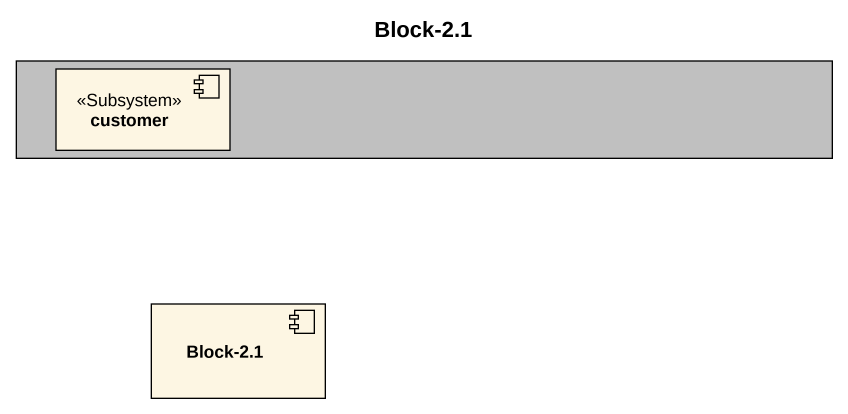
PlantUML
@startuml
title Block-2.1
rectangle " " as rectangle1 #C0C0C0 {
  component customer <<Subsystem>>
}
component "Block-2.1" as Block_2_1
@enduml
